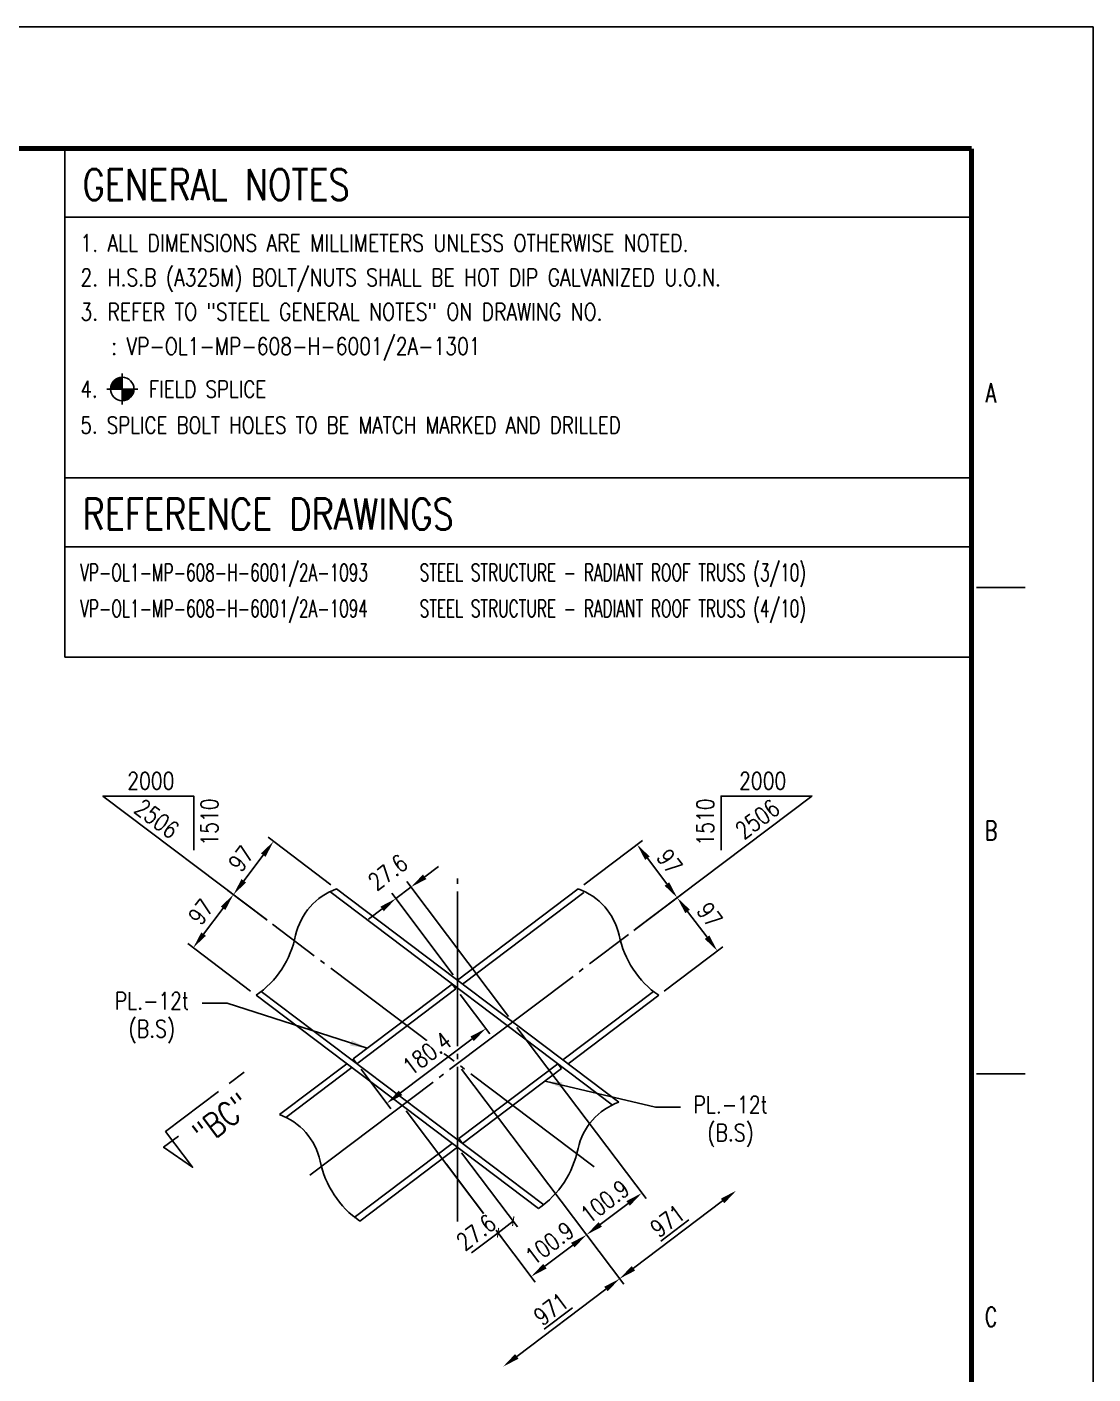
# Model space of a CAD drawing. Header units: millimetres. Extents: x 0 to 232280, y -26939 to 23794.
# Drawn here: x 136297 to 142501, y -10941 to -3104 of the extents above; entities that cross this region are included whole.
import ezdxf
from ezdxf.enums import TextEntityAlignment as Align

# ---------------------------------------------------------------- set-up
doc = ezdxf.new("R2010")
doc.units = ezdxf.units.MM
doc.header["$LTSCALE"] = 30
doc.linetypes.add('JNK-CENTER', pattern=[34, 30, -1.5, 1, -1.5])
for name, color, linetype in [('CEN-R', 1, 'JNK-CENTER'), ('CON-C', 4, 'Continuous'), ('CON-G', 3, 'Continuous'), ('CON-W', 7, 'Continuous'), ('CON-Y', 2, 'Continuous'), ('Dim-W', 7, 'Continuous'), ('TXT-C', 4, 'Continuous'), ('TXT-Y', 2, 'Continuous')]:
    doc.layers.add(name, color=color, linetype=linetype)
doc.styles.add('ROMANS', font='ROMANS.shx', dxfattribs={"width": 0.8})
doc.styles.add('SIMPLEX', font='simplex.shx', dxfattribs={"width": 0.8})
doc.dimstyles.new('DIM40x4', dxfattribs={"dimscale": 40, "dimtxt": 2.5, "dimasz": 2.5, "dimexe": 1, "dimexo": 1, "dimgap": 1, "dimtad": 1, "dimdec": 1, "dimlfac": 0.25, "dimdsep": 46, "dimtxsty": 'SIMPLEX', "dimcen": 2.5, "dimclrd": 7, "dimclre": 7, "dimclrt": 2, "dimadec": 1, "dimazin": 2, "dimtfac": 1, "dimtdec": 1, "dimtmove": 2, "dimatfit": 3, "dimfxl": 1, "dimtfill": 1, "dimtolj": 1, "dimtzin": 0, "dimarcsym": 1})

# ---------------------------------------------------------------- blocks, each defined once
blk = doc.blocks.new('TITLE')
at = {"color": 7}
for p, q in [((841, 594.85), (0, 594.85)), ((841, 0), (841, 594.85)), ((824.02, 513.34), (831.1, 513.34)), ((824.02, 442.6), (831.1, 442.6))]:
    blk.add_line(p, q, dxfattribs=at)
at = {"color": 7, "const_width": 0.707}
for points in [[(823.32, 577.17), (27.94, 577.17)], [(823.32, 17.33), (823.32, 577.17)]]:
    blk.add_lwpolyline(points, dxfattribs=at)
at = {"color": 7, "style": 'ROMANS', "width": 0.7}
for s, p in [('A', (826.15, 541.63)), ('B', (826.15, 477.97)), ('C', (826.15, 407.24))]:
    blk.add_text(s, height=2.83, dxfattribs=at).set_placement(p, align=Align.MIDDLE)
blk = doc.blocks.new('A$C35816DBB')
at = {"layer": 'CON-G'}
h = blk.add_hatch(color=256, dxfattribs=at)
edge = h.paths.add_edge_path()
edge.add_arc((0, 0), 1.75, 90, 180)
edge.add_line((-1.75, 0), (0, 0))
edge.add_line((0, 0), (0, 1.75))
h = blk.add_hatch(color=256, dxfattribs=at)
edge = h.paths.add_edge_path()
edge.add_line((0, 0), (0, -1.75))
edge.add_arc((0, 0), 1.75, 270, 360)
edge.add_line((1.75, 0), (0, 0))
at = {"layer": 'CON-W'}
for p, q in [((0, 2.33), (0, -2.33)), ((2.33, 0), (-2.33, 0))]:
    blk.add_line(p, q, dxfattribs=at)
blk.add_circle((0, 0), 1.75, dxfattribs=at)
at = {"layer": 'CON-Y', "style": 'SIMPLEX', "width": 0.8}
blk.add_attdef('F.S.', (3.19, 1), '', height=2.5, dxfattribs=at)
blk = doc.blocks.new('*D4086')
at = {"layer": 'DEFPOINTS', "color": 0, "ltscale": 0.5, "transparency": 16777216}
for p in [(137498.8, -8151.8), (137726.8, -8323.9), (137630.9, -8737.7)]:
    blk.add_point(p, dxfattribs=at)
at = {"layer": 'Dim-W', "color": 7, "lineweight": -2, "ltscale": 0.5, "transparency": 16777216}
for p, q in [((137694.9, -8299.8), (137466.9, -8127.7)), ((137325.3, -8381.6), (137438.6, -8231.6)), ((137599, -8713.6), (137233.1, -8437.3))]:
    blk.add_line(p, q, dxfattribs=at)
at = {"layer": 'Dim-W', "color": 7, "ltscale": 0.5, "transparency": 16777216}
for points in [[(137425.3, -8221.5), (137451.9, -8241.6), (137498.8, -8151.8)], [(137312, -8371.6), (137338.6, -8391.7), (137265, -8461.4)]]:
    blk.add_solid(points, dxfattribs=at)
at = {"layer": 'Dim-W', "color": 2, "ltscale": 0.5, "transparency": 16777216, "insert": (137310.1, -8252.4), "char_height": 100, "attachment_point": 5, "rotation": 52.9472, "style": 'SIMPLEX', "bg_fill": 3, "box_fill_scale": 1.1, "bg_fill_color": 256, "bg_fill_true_color": 13158600, "bg_fill_transparency": 0}
blk.add_mtext('\\A1;97', dxfattribs=at)
blk = doc.blocks.new('*D4087')
at = {"layer": 'DEFPOINTS', "color": 0, "ltscale": 0.5, "transparency": 16777216}
for p in [(138098.5, -8118.4), (137498.8, -8151.8), (137498.8, -8151.8)]:
    blk.add_point(p, dxfattribs=at)
at = {"layer": 'Dim-W', "color": 7, "lineweight": -2, "ltscale": 0.5, "transparency": 16777216}
for p, q in [((138066.6, -8094.3), (137700.7, -7818)), ((137672.3, -7921.9), (137559.1, -8072))]:
    blk.add_line(p, q, dxfattribs=at)
at = {"layer": 'Dim-W', "color": 7, "ltscale": 0.5, "transparency": 16777216}
for points in [[(137659, -7911.9), (137685.7, -7932), (137732.6, -7842.1)], [(137545.8, -8061.9), (137572.4, -8082), (137498.8, -8151.8)]]:
    blk.add_solid(points, dxfattribs=at)
at = {"layer": 'Dim-W', "color": 2, "ltscale": 0.5, "transparency": 16777216, "insert": (137543.9, -7942.7), "char_height": 100, "attachment_point": 5, "rotation": 52.9472, "style": 'SIMPLEX', "bg_fill": 3, "box_fill_scale": 1.1, "bg_fill_color": 256, "bg_fill_true_color": 13158600, "bg_fill_transparency": 0}
blk.add_mtext('\\A1;97', dxfattribs=at)
blk = doc.blocks.new('*D4088')
at = {"layer": 'DEFPOINTS', "color": 0, "ltscale": 0.5, "transparency": 16777216}
for p in [(138802.1, -9135.8), (140424.9, -9874), (140424.9, -9874)]:
    blk.add_point(p, dxfattribs=at)
at = {"layer": 'Dim-W', "color": 7, "lineweight": -2, "ltscale": 0.5, "transparency": 16777216}
for p, q in [((138826.2, -9167.7), (139770.4, -10418.3)), ((139826.1, -10326.1), (140345.1, -9934.3))]:
    blk.add_line(p, q, dxfattribs=at)
at = {"layer": 'Dim-W', "color": 7, "ltscale": 0.5, "transparency": 16777216}
for points in [[(140335, -9921), (140355.1, -9947.6), (140424.9, -9874)], [(139816.1, -10312.8), (139836.2, -10339.4), (139746.3, -10386.4)]]:
    blk.add_solid(points, dxfattribs=at)
at = {"layer": 'Dim-W', "color": 2, "ltscale": 0.5, "transparency": 16777216, "insert": (140025.3, -10050.4), "char_height": 100, "attachment_point": 5, "rotation": 37.0528, "style": 'SIMPLEX', "bg_fill": 3, "box_fill_scale": 1.1, "bg_fill_color": 256, "bg_fill_true_color": 13158600, "bg_fill_transparency": 0}
blk.add_mtext('\\A1;\\L971', dxfattribs=at)
blk = doc.blocks.new('*D4089')
at = {"layer": 'DEFPOINTS', "color": 0, "ltscale": 0.5, "transparency": 16777216}
for p in [(138802.1, -9135.8), (139067.7, -10898.7), (139067.7, -10898.7)]:
    blk.add_point(p, dxfattribs=at)
at = {"layer": 'Dim-W', "color": 7, "lineweight": -2, "ltscale": 0.5, "transparency": 16777216}
for p, q in [((138826.2, -9167.7), (139770.4, -10418.3)), ((139666.5, -10446.6), (139147.6, -10838.4))]:
    blk.add_line(p, q, dxfattribs=at)
at = {"layer": 'Dim-W', "color": 7, "ltscale": 0.5, "transparency": 16777216}
for points in [[(139656.5, -10433.3), (139676.6, -10459.9), (139746.3, -10386.4)], [(139137.5, -10825.1), (139157.6, -10851.7), (139067.7, -10898.7)]]:
    blk.add_solid(points, dxfattribs=at)
at = {"layer": 'Dim-W', "color": 2, "ltscale": 0.5, "transparency": 16777216, "insert": (139346.8, -10562.7), "char_height": 100, "attachment_point": 5, "rotation": 37.0528, "style": 'SIMPLEX', "bg_fill": 3, "box_fill_scale": 1.1, "bg_fill_color": 256, "bg_fill_true_color": 13158600, "bg_fill_transparency": 0}
blk.add_mtext('\\A1;\\L971', dxfattribs=at)
blk = doc.blocks.new('*D4090')
at = {"layer": 'DEFPOINTS', "color": 0, "ltscale": 0.5, "transparency": 16777216}
for p in [(138480.2, -9378.9), (139553.5, -10131), (139553.5, -10131)]:
    blk.add_point(p, dxfattribs=at)
at = {"layer": 'Dim-W', "color": 7, "lineweight": -2, "ltscale": 0.5, "transparency": 16777216}
for p, q in [((138504.3, -9410.8), (139255.6, -10406)), ((139311.3, -10313.8), (139473.7, -10191.2))]:
    blk.add_line(p, q, dxfattribs=at)
at = {"layer": 'Dim-W', "color": 7, "ltscale": 0.5, "transparency": 16777216}
for points in [[(139463.7, -10177.9), (139483.7, -10204.5), (139553.5, -10131)], [(139301.3, -10300.5), (139321.4, -10327.1), (139231.5, -10374.1)]]:
    blk.add_solid(points, dxfattribs=at)
at = {"layer": 'Dim-W', "color": 2, "ltscale": 0.5, "transparency": 16777216, "insert": (139338.3, -10180.7), "char_height": 100, "attachment_point": 5, "rotation": 37.0528, "style": 'SIMPLEX', "bg_fill": 3, "box_fill_scale": 1.1, "bg_fill_color": 256, "bg_fill_true_color": 13158600, "bg_fill_transparency": 0}
blk.add_mtext('\\A1;100.9', dxfattribs=at)
blk = doc.blocks.new('*D4091')
at = {"layer": 'DEFPOINTS', "color": 0, "ltscale": 0.5, "transparency": 16777216}
for p in [(139124.1, -8892.7), (139553.5, -10131), (139553.5, -10131)]:
    blk.add_point(p, dxfattribs=at)
at = {"layer": 'Dim-W', "color": 7, "lineweight": -2, "ltscale": 0.5, "transparency": 16777216}
for p, q in [((139148.2, -8924.6), (139899.6, -9919.8)), ((139795.7, -9948.2), (139633.3, -10070.7)), ((139529.4, -10099.1), (139529.4, -10099.1))]:
    blk.add_line(p, q, dxfattribs=at)
at = {"layer": 'Dim-W', "color": 7, "ltscale": 0.5, "transparency": 16777216}
for points in [[(139785.6, -9934.9), (139805.7, -9961.5), (139875.5, -9887.9)], [(139623.3, -10057.4), (139643.4, -10084), (139553.5, -10131)]]:
    blk.add_solid(points, dxfattribs=at)
at = {"layer": 'Dim-W', "color": 2, "ltscale": 0.5, "transparency": 16777216, "insert": (139660.3, -9937.6), "char_height": 100, "attachment_point": 5, "rotation": 37.0528, "style": 'SIMPLEX', "bg_fill": 3, "box_fill_scale": 1.1, "bg_fill_color": 256, "bg_fill_true_color": 13158600, "bg_fill_transparency": 0}
blk.add_mtext('\\A1;100.9', dxfattribs=at)
blk = doc.blocks.new('_ArchTick')
at = {"color": 0, "linetype": 'ByBlock', "const_width": 0.15}
blk.add_lwpolyline([(-0.5, -0.5), (0.5, 0.5)], dxfattribs=at)
blk = doc.blocks.new('*D4092')
at = {"layer": 'DEFPOINTS', "color": 0, "ltscale": 0.5, "transparency": 16777216}
for p in [(138802.1, -9621.9), (138713.9, -9688.5)]:
    blk.add_point(p, dxfattribs=at)
at = {"layer": 'Dim-W', "color": 7, "lineweight": -2, "ltscale": 0.5, "transparency": 16777216}
for p, q in [((138826.2, -9653.9), (139151, -10084)), ((138738, -9720.4), (139062.8, -10150.6)), ((139126.9, -10052.1), (139038.7, -10118.7))]:
    blk.add_line(p, q, dxfattribs=at)
at = {"layer": 'Dim-W', "color": 7, "lineweight": -2, "ltscale": 0.5, "transparency": 16777216, "xscale": 40, "yscale": 40, "zscale": 40, "rotation": 37.05280454682344}
blk.add_blockref('_ArchTick', (139126.9, -10052.1), dxfattribs=at)
at = {"layer": 'Dim-W', "color": 2, "ltscale": 0.5, "transparency": 16777216, "insert": (138910.8, -10116.6), "char_height": 100, "attachment_point": 5, "rotation": 37.0528, "style": 'SIMPLEX', "bg_fill": 3, "box_fill_scale": 1.1, "bg_fill_color": 256, "bg_fill_true_color": 13158600, "bg_fill_transparency": 0}
blk.add_mtext('\\A1;27.6', dxfattribs=at)
at = {"layer": 'DEFPOINTS', "color": 0, "ltscale": 0.5, "transparency": 16777216}
blk.add_point((139038.7, -10118.7), dxfattribs=at)
at = {"layer": 'Dim-W', "color": 7, "lineweight": -2, "ltscale": 0.5, "transparency": 16777216, "xscale": 40, "yscale": 40, "zscale": 40, "rotation": 217.0528045468235}
blk.add_blockref('_ArchTick', (139038.7, -10118.7), dxfattribs=at)
blk = doc.blocks.new('*D4093')
at = {"layer": 'DEFPOINTS', "color": 0, "ltscale": 0.5, "transparency": 16777216}
for p in [(138802.1, -8649.6), (139124.1, -8892.7)]:
    blk.add_point(p, dxfattribs=at)
at = {"layer": 'Dim-W', "color": 7, "lineweight": -2, "ltscale": 0.5, "transparency": 16777216}
for p, q in [((138611.8, -8048.2), (138691.6, -7987.9)), ((138778, -8617.7), (138419.7, -8143.1)), ((139100, -8860.8), (138507.9, -8076.5)), ((138364, -8235.3), (138284.2, -8295.5))]:
    blk.add_line(p, q, dxfattribs=at)
at = {"layer": 'Dim-W', "color": 2, "ltscale": 0.5, "transparency": 16777216, "insert": (138397.5, -8022), "char_height": 100, "attachment_point": 5, "rotation": 37.0528, "style": 'SIMPLEX', "bg_fill": 3, "box_fill_scale": 1.1, "bg_fill_color": 256, "bg_fill_true_color": 13158600, "bg_fill_transparency": 0}
blk.add_mtext('\\A1;27.6', dxfattribs=at)
at = {"layer": 'DEFPOINTS', "color": 0, "ltscale": 0.5, "transparency": 16777216}
blk.add_point((138532, -8108.4), dxfattribs=at)
at = {"layer": 'Dim-W', "color": 7, "lineweight": -2, "ltscale": 0.5, "transparency": 16777216}
blk.add_line((138443.8, -8175), (138532, -8108.4), dxfattribs=at)
at = {"layer": 'Dim-W', "color": 7, "ltscale": 0.5, "transparency": 16777216}
for points in [[(138601.7, -8034.9), (138621.8, -8061.5), (138532, -8108.4)], [(138353.9, -8222), (138374, -8248.6), (138443.8, -8175)]]:
    blk.add_solid(points, dxfattribs=at)
blk = doc.blocks.new('*D4094')
at = {"layer": 'DEFPOINTS', "color": 0, "ltscale": 0.5, "transparency": 16777216}
for p in [(140081.3, -8170), (139797.2, -8384.5), (139973.3, -8737.7)]:
    blk.add_point(p, dxfattribs=at)
at = {"layer": 'Dim-W', "color": 7, "lineweight": -2, "ltscale": 0.5, "transparency": 16777216}
for p, q in [((139829.2, -8360.4), (140113.2, -8145.9)), ((140254.9, -8399.8), (140141.6, -8249.8)), ((140005.2, -8713.6), (140347, -8455.5))]:
    blk.add_line(p, q, dxfattribs=at)
at = {"layer": 'Dim-W', "color": 7, "ltscale": 0.5, "transparency": 16777216}
for points in [[(140154.9, -8239.7), (140128.3, -8259.8), (140081.3, -8170)], [(140268.2, -8389.8), (140241.6, -8409.9), (140315.1, -8479.6)]]:
    blk.add_solid(points, dxfattribs=at)
at = {"layer": 'Dim-W', "color": 2, "ltscale": 0.5, "transparency": 16777216, "insert": (140270, -8270.6), "char_height": 100, "attachment_point": 5, "rotation": 307.0528, "style": 'SIMPLEX', "bg_fill": 3, "box_fill_scale": 1.1, "bg_fill_color": 256, "bg_fill_true_color": 13158600, "bg_fill_transparency": 0}
blk.add_mtext('\\A1;97', dxfattribs=at)
blk = doc.blocks.new('*D4095')
at = {"layer": 'DEFPOINTS', "color": 0, "ltscale": 0.5, "transparency": 16777216}
for p in [(139505.7, -8118.4), (140081.3, -8170), (139797.2, -8384.5)]:
    blk.add_point(p, dxfattribs=at)
at = {"layer": 'Dim-W', "color": 7, "lineweight": -2, "ltscale": 0.5, "transparency": 16777216}
for p, q in [((139537.6, -8094.3), (139879.5, -7836.2)), ((139907.8, -7940.1), (140021.1, -8090.2)), ((139829.2, -8360.4), (140113.2, -8145.9))]:
    blk.add_line(p, q, dxfattribs=at)
at = {"layer": 'Dim-W', "color": 7, "ltscale": 0.5, "transparency": 16777216}
for points in [[(139921.1, -7930.1), (139894.5, -7950.2), (139847.5, -7860.3)], [(140034.4, -8080.1), (140007.8, -8100.2), (140081.3, -8170)]]:
    blk.add_solid(points, dxfattribs=at)
at = {"layer": 'Dim-W', "color": 2, "ltscale": 0.5, "transparency": 16777216, "insert": (140036.3, -7960.9), "char_height": 100, "attachment_point": 5, "rotation": 307.0528, "style": 'SIMPLEX', "bg_fill": 3, "box_fill_scale": 1.1, "bg_fill_color": 256, "bg_fill_true_color": 13158600, "bg_fill_transparency": 0}
blk.add_mtext('\\A1;97', dxfattribs=at)
blk = doc.blocks.new('*D4096')
at = {"layer": 'DEFPOINTS', "color": 0, "ltscale": 0.5, "transparency": 16777216}
for p in [(138793.9, -8700.9), (138967.6, -8930.9), (138217.9, -9135.8)]:
    blk.add_point(p, dxfattribs=at)
at = {"layer": 'Dim-W', "color": 7, "lineweight": -2, "ltscale": 0.5, "transparency": 16777216}
for p, q in [((138818, -8732.8), (138991.7, -8962.8)), ((138471.4, -9305.5), (138887.8, -8991.1)), ((138242, -9167.7), (138415.7, -9397.7))]:
    blk.add_line(p, q, dxfattribs=at)
at = {"layer": 'Dim-W', "color": 7, "ltscale": 0.5, "transparency": 16777216}
for points in [[(138877.7, -8977.8), (138897.8, -9004.4), (138967.6, -8930.9)], [(138461.3, -9292.2), (138481.4, -9318.8), (138391.6, -9365.7)]]:
    blk.add_solid(points, dxfattribs=at)
at = {"layer": 'Dim-W', "color": 2, "ltscale": 0.5, "transparency": 16777216, "insert": (138625.3, -9076.5), "char_height": 100, "attachment_point": 5, "rotation": 37.0528, "style": 'SIMPLEX', "bg_fill": 3, "box_fill_scale": 1.1, "bg_fill_color": 256, "bg_fill_true_color": 13158600, "bg_fill_transparency": 0}
blk.add_mtext('\\A1;180.4', dxfattribs=at)
blk = doc.blocks.new('SECMARK2')
at = {"layer": 'CON-C'}
blk.add_line((0, 0), (-2.72, 0), dxfattribs=at)
blk.add_lwpolyline([(-4.67, 0), (-14.32, 0), (-14.32, 6.51), (-15.93, 1.64), (-13.23, 1.64)], dxfattribs=at)
at = {"layer": 'CON-C', "style": 'SIMPLEX', "width": 0.8}
blk.add_attdef('TAG', (-12.98, 1.18), '', height=3.5, dxfattribs=at)

msp = doc.modelspace()

# ---------------------------------------------------------------- linework, layer by layer
at = {"layer": 'CEN-R'}
for p, q in [((138802.12, -10053.43), (138802.12, -8058.71)), ((139597.73, -9736.46), (137726.84, -8323.93)), ((137942.54, -9784.75), (139797.23, -8384.46))]:
    msp.add_line(p, q, dxfattribs=at)
at = {"layer": 'CON-C'}
for p, q in [((136517.4, -6770.24), (136517.4, -3811.46)), ((141793.65, -3811.46), (136517.4, -3811.46)), ((136517.4, -4211.46), (141793.65, -4211.46)), ((136517.4, -5727.96), (141793.65, -5727.96)), ((136517.4, -6127.96), (141793.65, -6127.96)), ((136517.4, -6770.24), (141793.65, -6770.24))]:
    msp.add_line(p, q, dxfattribs=at)
at = {"layer": 'CON-G'}
for p, q in [((139703.56, -9375.3), (138060.4, -8134.71)), ((139741.67, -9358.96), (138098.51, -8118.38)), ((138802.12, -8649.6), (139505.73, -8118.38)), ((138831.99, -8672.16), (139537.93, -8139.17)), ((138196.24, -9107.04), (138772.24, -8672.16)), ((139274.09, -9978.27), (137630.93, -8737.69)), ((139304.28, -9955.96), (137661.12, -8715.38)), ((138217.93, -9135.77), (138793.93, -8700.89)), ((139416.17, -9113.21), (139943.11, -8715.38)), ((139446.05, -9135.77), (139973.31, -8737.69)), ((137766.46, -9431.52), (138158.19, -9135.77)), ((137804.57, -9447.86), (138188.06, -9158.32)), ((138217.93, -9135.77), (138196.24, -9107.04)), ((138810.3, -9570.65), (139386.3, -9135.77)), ((138831.99, -9599.38), (139407.99, -9164.5)), ((138201.84, -10030.04), (138772.24, -9599.38)), ((138234.04, -10050.83), (138802.12, -9621.93))]:
    msp.add_line(p, q, dxfattribs=at)
at = {"layer": 'CON-W'}
for points in [[(138098.51, -8118.38, 0.2550891), (137860.74, -8388.69, -0.1953949), (137630.93, -8737.69, -0.2415798)], [(139505.73, -8118.38, -0.2550891), (139743.49, -8388.69, 0.1953949), (139973.31, -8737.69, 0.2415798)], [(139741.67, -9358.96, 0.2550891), (139503.9, -9629.28, -0.1953949), (139274.09, -9978.27, -0.2415798)], [(137766.46, -9431.52, -0.2550891), (138004.23, -9701.83, 0.1953949), (138234.04, -10050.83, 0.2415798)]]:
    msp.add_lwpolyline(points, format="xyb", dxfattribs=at)
at = {"layer": 'Dim-W', "ltscale": 0.5}
msp.add_line((137462.22, -8784.1), (137316.63, -8784.1), dxfattribs=at)
for points in [[(137690.39, -8296.41), (136739.54, -7578.52), (137267.94, -7578.52), (137267.94, -7893.49)], [(139840.62, -8351.69), (140864.69, -7578.52), (140336.29, -7578.52), (140336.29, -7893.49)]]:
    msp.add_lwpolyline(points, dxfattribs=at)

# ---------------------------------------------------------------- block references
at = {"linetype": 'ByBlock', "xscale": 39.99999999599994, "yscale": 39.99999999599994, "zscale": 39.99999999599994}
msp.add_blockref('TITLE', (108860.97, -26898.29), dxfattribs=at)
at = {"layer": 'CON-W', "xscale": 38.85714285713621, "yscale": 38.85714285713621, "zscale": 38.85714285713621}
msp.add_blockref('A$C35816DBB', (136852, -5210.49), dxfattribs=at)
at = {"layer": 'CON-W'}
ref = msp.add_blockref('SECMARK2', (137561.19, -9185.29), dxfattribs=dict(at, xscale=-40, yscale=40, zscale=40, rotation=217.0528046219416))
ref.add_attrib('TAG', '"BC"', (137330.16, -9620.62), dxfattribs={"layer": 'CON-C', "height": 140, "rotation": 37.052805, "style": 'SIMPLEX', "width": 0.8})

# ---------------------------------------------------------------- texts
at = {"layer": 'CON-Y', "style": 'SIMPLEX', "width": 0.8}
for p in [(136881.06, -7539.83), (140441.27, -7539.83)]:
    msp.add_text('2000', height=100, dxfattribs=at).set_placement(p)
for p in [(137409.35, -7866.73), (140294.88, -7866.73)]:
    msp.add_text('1510', height=100, rotation=90, dxfattribs=at).set_placement(p)
msp.add_text('(B.S)', height=100, dxfattribs=at).set_placement((137024.45, -8982.35), align=Align.CENTER)
at = {"layer": 'Dim-W', "color": 2, "style": 'SIMPLEX', "width": 0.8}
for rotation, p in [(322.947195, (136913.68, -7667.97)), (37.052805, (140468.61, -7835.54))]:
    msp.add_text('2506', height=100, rotation=rotation, dxfattribs=at).set_placement(p)
at = {"layer": 'TXT-C', "style": 'SIMPLEX', "width": 0.8}
for s, p in [('GENERAL NOTES', (136620.86, -4111.46)), ('REFERENCE DRAWINGS', (136620.86, -6027.96))]:
    msp.add_text(s, height=180, dxfattribs=at).set_placement(p)
at = {"layer": 'TXT-Y', "style": 'SIMPLEX'}
for s, height, width, p in [('1. ALL DIMENSIONS ARE MILLIMETERS UNLESS OTHERWISE NOTED.', 100, 0.8, (136608.74, -4411.46)), ('2. H.S.B (A325M) BOLT/NUTS SHALL BE HOT DIP GALVANIZED U.O.N.', 100, 0.8, (136608.74, -4611.46)), ('3. REFER TO "STEEL GENERAL NOTES" ON DRAWING NO. ', 100, 0.8, (136608.74, -4811.46)), ('   : VP-OL1-MP-608-H-6001/2A-1301', 100, 0.8, (136608.74, -5011.46)), ('4.     FIELD SPLICE', 97.1429, 0.8, (136608.74, -5260.22)), ('5. SPLICE BOLT HOLES TO BE MATCH MARKED AND DRILLED', 97.1429, 0.8, (136608.74, -5469.28)), ('VP-OL1-MP-608-H-6001/2A-1093', 100, 0.65, (136607.4, -6327.96)), ('STEEL STRUCTURE - RADIANT ROOF TRUSS (3/10) ', 100, 0.65, (138582.44, -6327.96)), ('VP-OL1-MP-608-H-6001/2A-1094', 100, 0.65, (136607.4, -6537.45)), ('STEEL STRUCTURE - RADIANT ROOF TRUSS (4/10) ', 100, 0.65, (138582.44, -6537.45))]:
    msp.add_text(s, height=height, dxfattribs=dict(at, width=width)).set_placement(p)

# ---------------------------------------------------------------- next in the draw order: dimensions: what is measured, and where the dimension line sits
at = {"layer": 'Dim-W', "ltscale": 0.5}
for base, p1, p2, angle, picture, middle in [((137498.82, -8151.78), (137630.93, -8737.69), (137726.84, -8323.93), 52.947195, '*D4086', (137310.09, -8252.37)), ((140081.32, -8169.97), (139973.31, -8737.69), (139797.23, -8384.46), 307.052805, '*D4094', (140270.04, -8270.57))]:
    dim = msp.add_linear_dim(base=base, p1=p1, p2=p2, angle=angle, dimstyle='DIM40x4', dxfattribs=at)
    dim.commit()
    dim.dimension.update_dxf_attribs({"geometry": picture, "text_midpoint": middle})
dim = msp.add_linear_dim(base=(140424.89, -9874.04), p1=(138802.12, -9135.77), p2=(140424.89, -9874.04), angle=37.052805, text='%%U971', dimstyle='DIM40x4', dxfattribs=at)
dim.commit()
dim.dimension.update_dxf_attribs({"geometry": '*D4088', "text_midpoint": (140025.35, -10050.4)})

# ---------------------------------------------------------------- next in the draw order: linework, layer by layer
msp.add_line((139954.03, -9388.61), (140099.61, -9388.61), dxfattribs=at)

# ---------------------------------------------------------------- next in the draw order: texts
at = {"layer": 'CON-Y', "style": 'SIMPLEX', "width": 0.8}
for s, p in [('PL.-12t', (137024.45, -8819.75)), ('PL.-12t', (140391.79, -9424.26)), ('(B.S)', (140391.79, -9586.85))]:
    msp.add_text(s, height=100, dxfattribs=at).set_placement(p, align=Align.CENTER)

# ---------------------------------------------------------------- next in the draw order: dimensions: what is measured, and where the dimension line sits
at = {"layer": 'Dim-W', "ltscale": 0.5}
for base, p1, p2, angle, picture, middle in [((137498.82, -8151.78), (138098.51, -8118.38), (137498.82, -8151.78), 52.947195, '*D4087', (137543.88, -7942.72)), ((140081.32, -8169.97), (139505.73, -8118.38), (139797.23, -8384.46), 127.052805, '*D4095', (140036.25, -7960.91))]:
    dim = msp.add_linear_dim(base=base, p1=p1, p2=p2, angle=angle, dimstyle='DIM40x4', dxfattribs=at)
    dim.commit()
    dim.dimension.update_dxf_attribs({"geometry": picture, "text_midpoint": middle})
dim = msp.add_linear_dim(base=(139067.74, -10898.69), p1=(138802.12, -9135.77), p2=(139067.74, -10898.69), angle=217.052805, text='%%U971', dimstyle='DIM40x4', dxfattribs=at)
dim.commit()
dim.dimension.update_dxf_attribs({"geometry": '*D4089', "text_midpoint": (139346.78, -10562.72)})

# ---------------------------------------------------------------- next in the draw order: dimensions: what is measured, and where the dimension line sits
dim = msp.add_linear_dim(base=(139553.5, -10130.98), p1=(138480.15, -9378.85), p2=(139553.5, -10130.98), angle=37.052805, dimstyle='DIM40x4', dxfattribs=at)
dim.commit()
dim.dimension.update_dxf_attribs({"geometry": '*D4090', "text_midpoint": (139338.29, -10180.7)})

# ---------------------------------------------------------------- next in the draw order: dimensions: what is measured, and where the dimension line sits
dim = msp.add_linear_dim(base=(139553.5, -10130.98), p1=(139124.08, -8892.68), p2=(139553.5, -10130.98), angle=37.052805, dimstyle='DIM40x4', dxfattribs=at)
dim.commit()
dim.dimension.update_dxf_attribs({"geometry": '*D4091', "text_midpoint": (139660.25, -9937.61)})

# ---------------------------------------------------------------- next in the draw order: linework, layer by layer
at = {"layer": 'CON-G'}
msp.add_line((139386.3, -9135.77), (139407.99, -9164.5), dxfattribs=at)

# ---------------------------------------------------------------- next in the draw order: dimensions: what is measured, and where the dimension line sits
at = {"layer": 'Dim-W', "ltscale": 0.5}
dim = msp.add_linear_dim(base=(138531.97, -8108.43), p1=(138802.12, -8649.6), p2=(139124.08, -8892.68), angle=37.052805, dimstyle='DIM40x4', dxfattribs=at)
dim.commit()
dim.dimension.update_dxf_attribs({"geometry": '*D4093', "text_midpoint": (138397.5, -8022)})
dim = msp.add_linear_dim(base=(139038.72, -10118.68), p1=(138802.12, -9621.93), p2=(138713.94, -9688.51), angle=37.052805, dimstyle='DIM40x4', override={"dimasz": 1, "dimblk1": 'ArchTick', "dimblk2": 'ArchTick', "dimsah": 1}, dxfattribs=at)
dim.commit()
dim.dimension.update_dxf_attribs({"geometry": '*D4092', "text_midpoint": (138910.82, -10116.62), "dimtype": 160})

# ---------------------------------------------------------------- next in the draw order: leaders
at = {"layer": 'CON-W'}
msp.add_leader([(139312.32, -9236.73), (139954.03, -9388.61)], dimstyle='DIM40x4', dxfattribs=at)

# ---------------------------------------------------------------- next in the draw order: linework, layer by layer
at = {"layer": 'CON-G'}
for p, q in [((138772.24, -8672.16), (138793.93, -8700.89)), ((138831.99, -9599.38), (138810.3, -9570.65))]:
    msp.add_line(p, q, dxfattribs=at)
at = {"layer": 'Dim-W', "ltscale": 0.5}
msp.add_line((139038.72, -10118.68), (138883.87, -10235.59), dxfattribs=at)

# ---------------------------------------------------------------- next in the draw order: dimensions: what is measured, and where the dimension line sits
dim = msp.add_linear_dim(base=(138967.56, -8930.86), p1=(138217.93, -9135.77), p2=(138793.93, -8700.89), angle=37.052805, dimstyle='DIM40x4', dxfattribs=at)
dim.commit()
dim.dimension.update_dxf_attribs({"geometry": '*D4096', "text_midpoint": (138625.33, -9076.47)})

# ---------------------------------------------------------------- next in the draw order: leaders
at = {"layer": 'CON-W'}
msp.add_leader([(138277.67, -9045.56), (137462.22, -8784.1)], dimstyle='DIM40x4', dxfattribs=at)

doc.saveas('drawing.dxf')
